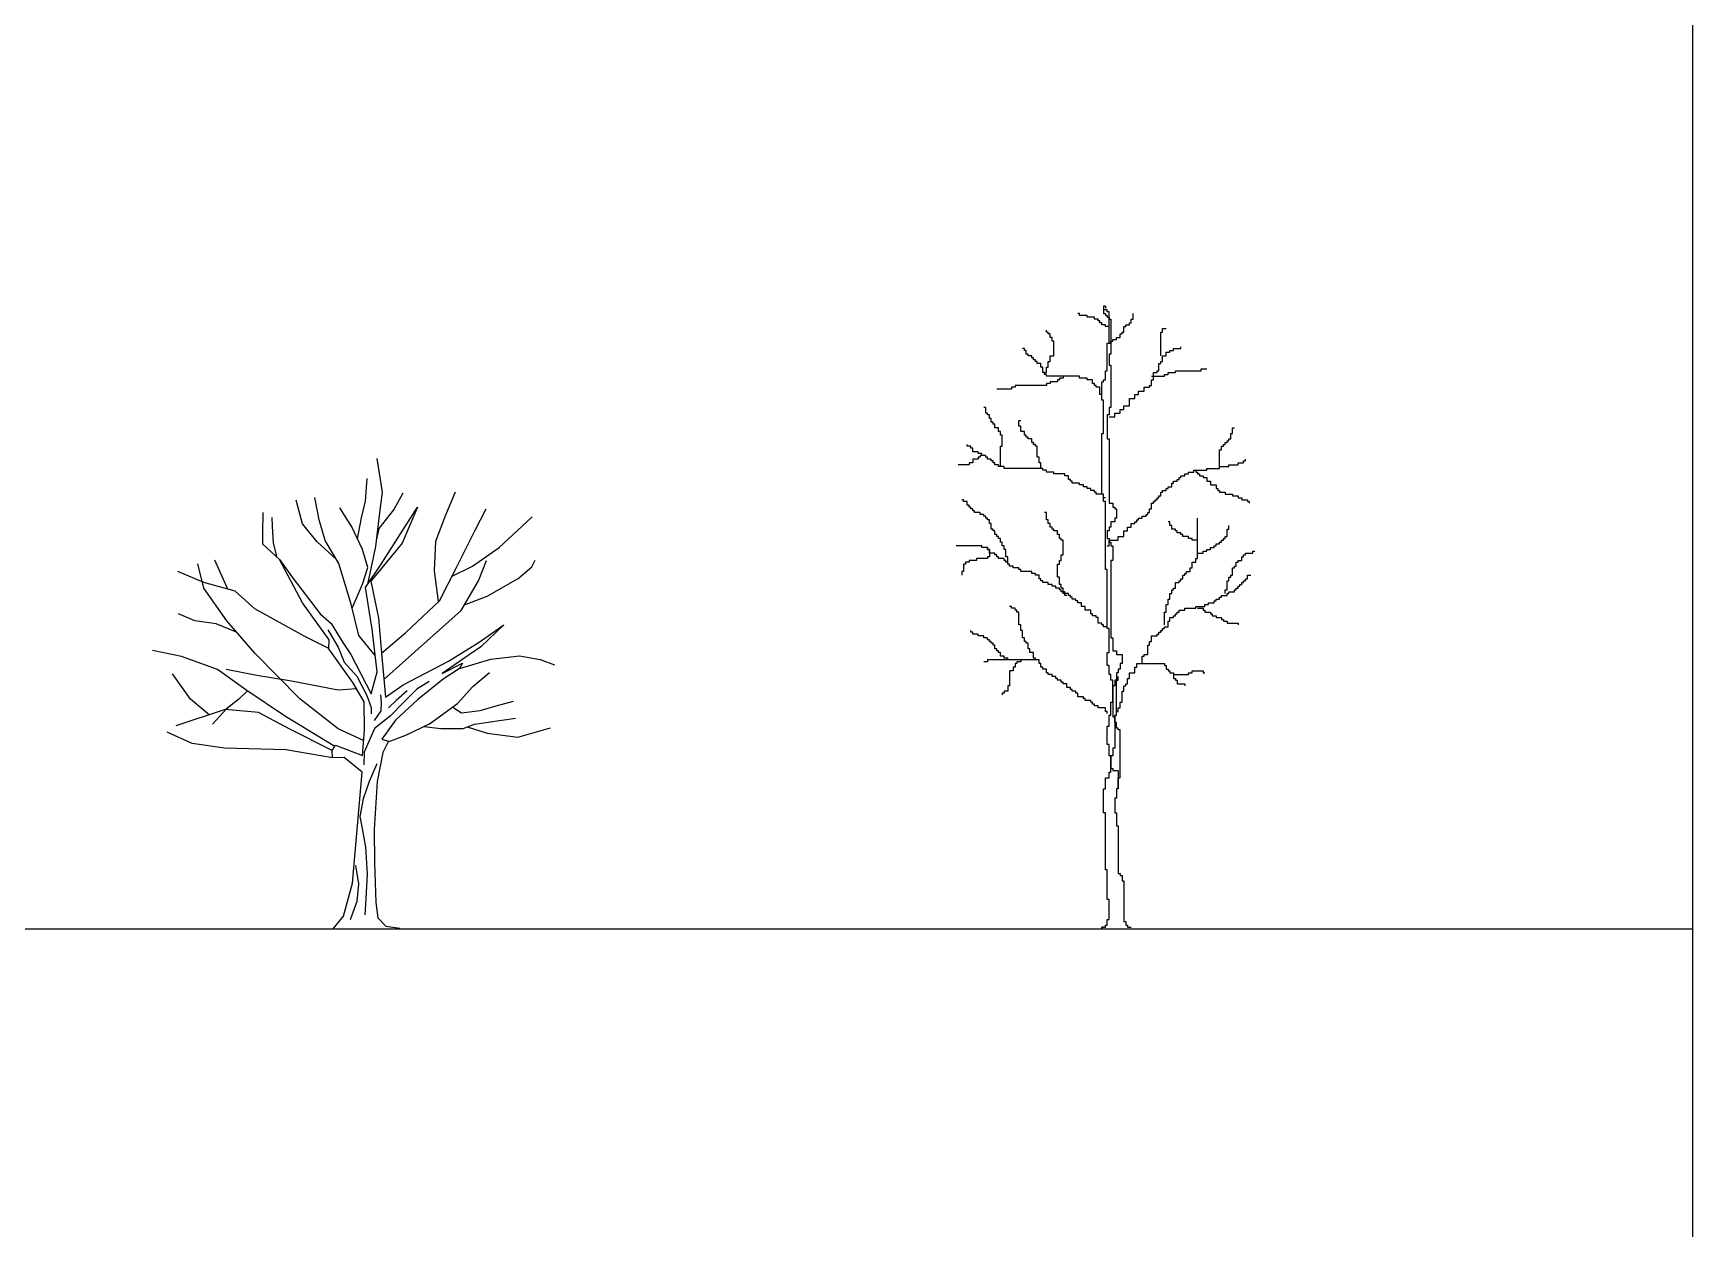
# Model space of a CAD drawing. Header units: millimetres. Extents: x -10794 to 121495, y 177957 to 264658.
# Drawn here: x 95065 to 121495, y 226586 to 245622 of the extents above; entities that cross this region are included whole.
import ezdxf

# ---------------------------------------------------------------- set-up
doc = ezdxf.new("R2010")
doc.units = ezdxf.units.MM
doc.layers.add('www.cad-blocks.net', color=7, linetype='Continuous')

# ---------------------------------------------------------------- blocks, each defined once
blk = doc.blocks.new('A$C1CD2631C')
for points in [[(3430, 5490), (3556, 6087), (3608, 6540), (3661, 6951), (3579, 7488)], [(3262, 6212), (3325, 6545), (3393, 6807), (3418, 7169)], [(3567, 6184), (3610, 6376), (3842, 6670), (3989, 6940)], [(4556, 5211), (4488, 5700), (4512, 6173), (4671, 6593), (4823, 6957)], [(2024, 5879), (1758, 6125), (1757, 6287), (1761, 6629)], [(2875, 0), (3043, 200), (3185, 725), (3337, 2496), (3052, 2727), (2868, 2725), (2861, 2839), (2916, 2924), (3343, 2759), (3373, 3161), (3369, 3614), (3190, 3924), (2808, 4458), (2815, 4599), (2390, 5190), (2024, 5879), (2225, 5598), (2669, 5016), (2847, 4862), (3028, 4559), (3157, 4370), (3481, 3743), (3576, 4091), (3499, 4770), (3393, 5434), (3638, 5804), (4217, 6716), (3974, 6139), (3477, 5534), (3596, 4947), (3653, 4333), (3708, 3688), (3991, 3883), (4715, 4264), (5201, 4566), (5595, 4839), (5230, 4490), (4955, 4303), (4612, 4065), (4935, 4232), (4886, 4147), (4627, 3974), (4220, 3645), (3869, 3322), (3651, 3022), (3759, 2989), (3668, 2810), (3579, 2348), (3530, 1584), (3536, 1054), (3556, 417), (3587, 177), (3716, 43), (3936, 11)], [(2929, 5878), (2621, 6162), (2386, 6449), (2289, 6824)], [(3546, 4351), (3287, 4669), (3163, 5169), (2964, 5818), (2749, 6184), (2654, 6510), (2586, 6870)], [(3179, 5107), (3344, 5490), (3426, 5752), (3344, 6042), (3171, 6400), (2984, 6704)], [(3647, 4390), (4031, 4719), (4572, 5225), (4841, 5752), (5133, 6335), (5313, 6685)], [(1986, 5914), (1928, 6141), (1911, 6410), (1904, 6551)], [(4771, 5615), (5096, 5777), (5518, 6070), (5812, 6342), (6045, 6558)], [(1197, 5409), (991, 5869)], [(3683, 3971), (4372, 4587), (4913, 5067), (5191, 5543), (5316, 5864)], [(4967, 5160), (5327, 5298), (5820, 5578), (6038, 5764), (6094, 5871)], [(2808, 4464), (2424, 4652), (1627, 5097), (1313, 5377), (816, 5513), (404, 5687)], [(3361, 2996), (2956, 3185), (2343, 3660), (1628, 4389), (1184, 4903), (817, 5423), (722, 5810)], [(1337, 4725), (1015, 4858), (675, 4903), (411, 5014)], [(2791, 4763), (2958, 4487), (3051, 4248), (3251, 4023), (3410, 3714), (3483, 3524), (3484, 3425)], [(2901, 2901), (2119, 3383), (1484, 3808), (1036, 4129), (460, 4335), (0, 4430)], [(4886, 4147), (5388, 4293), (5846, 4346), (6172, 4287), (6400, 4204)], [(902, 3408), (602, 3657), (315, 4059)], [(3248, 3822), (2956, 3802), (2213, 3942), (1660, 4036), (1170, 4130)], [(3752, 2975), (4033, 3083), (4413, 3265), (4857, 3586), (5101, 3858), (5368, 4081)], [(1510, 3790), (1372, 3659), (1176, 3501), (952, 3258)], [(4407, 3936), (4210, 3815), (4008, 3614), (3783, 3386), (3537, 3191), (3370, 2815), (3364, 2609)], [(3630, 3724), (3638, 3603), (3633, 3469), (3527, 3318)], [(4054, 3791), (3880, 3633), (3760, 3519)], [(2861, 2839), (2198, 3172), (1686, 3442), (1156, 3493), (372, 3230)], [(4781, 3531), (4921, 3439), (5218, 3477), (5472, 3550), (5748, 3624)], [(4318, 3219), (4592, 3188), (4946, 3191), (5129, 3258), (5779, 3355)], [(5011, 3215), (5329, 3118), (5817, 3052), (6339, 3199)], [(2868, 2725), (2125, 2852), (1148, 2878), (629, 2950), (231, 3130)], [(3571, 2625), (3452, 2347), (3356, 2071), (3302, 1788), (3340, 1596), (3392, 1299), (3418, 875), (3394, 478), (3382, 223)], [(3233, 1008), (3278, 718), (3253, 434), (3148, 144)]]:
    blk.add_lwpolyline(points)
blk = doc.blocks.new('A$C32AB2A51')
for p, q in [((1966, 9795), (1937, 9795)), ((1966, 9766), (1966, 9795)), ((2377, 9912), (2348, 9912)), ((2348, 9912), (2348, 9795)), ((2406, 9854), (2348, 9854)), ((2348, 9795), (2377, 9795)), ((2377, 9912), (2377, 9883)), ((2377, 9795), (2377, 9766)), ((2406, 9825), (2406, 9854)), ((2436, 9825), (2406, 9825)), ((2436, 9326), (2436, 9825)), ((2817, 9707), (2817, 9795)), ((1438, 9502), (1438, 9531)), ((2084, 9766), (1966, 9766)), ((2084, 9737), (2084, 9766)), ((2201, 9737), (2084, 9737)), ((2201, 9707), (2201, 9737)), ((2260, 9707), (2201, 9707)), ((2260, 9678), (2260, 9707)), ((2289, 9678), (2260, 9678)), ((2289, 9649), (2289, 9678)), ((2318, 9649), (2289, 9649)), ((2318, 9619), (2318, 9649)), ((2377, 9619), (2318, 9619)), ((2377, 9766), (2406, 9766)), ((2377, 9590), (2377, 9619)), ((2436, 9590), (2377, 9590)), ((2406, 9766), (2406, 9737)), ((2406, 9737), (2436, 9737)), ((2436, 9737), (2436, 9707)), ((2436, 9707), (2465, 9707)), ((2436, 9561), (2436, 9590)), ((2465, 9707), (2465, 9150)), ((2670, 9502), (2670, 9590)), ((2670, 9590), (2700, 9590)), ((2700, 9590), (2700, 9619)), ((2700, 9619), (2758, 9619)), ((2758, 9619), (2758, 9649)), ((2758, 9649), (2788, 9649)), ((2788, 9649), (2788, 9707)), ((2788, 9707), (2817, 9707)), ((3287, 9502), (3287, 9561)), ((3287, 9561), (3345, 9561)), ((1467, 9502), (1438, 9502)), ((1467, 9473), (1467, 9502)), ((1497, 9473), (1467, 9473)), ((1497, 9414), (1497, 9473)), ((1526, 9414), (1497, 9414)), ((1526, 9355), (1526, 9414)), ((1555, 9355), (1526, 9355)), ((1555, 9121), (1555, 9355)), ((2406, 8886), (2406, 9326)), ((2406, 9326), (2436, 9326)), ((2436, 9326), (2465, 9326)), ((2465, 9326), (2465, 9355)), ((2465, 9355), (2494, 9355)), ((2494, 9355), (2494, 9385)), ((2494, 9385), (2553, 9385)), ((2553, 9385), (2553, 9414)), ((2553, 9414), (2612, 9414)), ((2612, 9414), (2612, 9473)), ((2612, 9473), (2641, 9473)), ((2641, 9473), (2641, 9502)), ((2641, 9502), (2670, 9502)), ((3257, 9121), (3257, 9502)), ((3257, 9502), (3287, 9502)), ((3580, 9238), (3580, 9267)), ((1086, 9238), (1056, 9238)), ((1086, 9209), (1086, 9238)), ((1115, 9209), (1086, 9209)), ((1115, 9150), (1115, 9209)), ((1144, 9150), (1115, 9150)), ((1144, 9121), (1144, 9150)), ((1203, 9121), (1144, 9121)), ((1203, 9091), (1203, 9121)), ((1233, 9091), (1203, 9091)), ((1233, 9062), (1233, 9091)), ((1262, 9062), (1233, 9062)), ((1262, 9033), (1262, 9062)), ((1291, 9033), (1262, 9033)), ((1291, 9003), (1291, 9033)), ((1350, 9003), (1291, 9003)), ((1350, 8945), (1350, 9003)), ((1467, 8945), (1467, 9033)), ((1467, 9033), (1497, 9033)), ((1497, 9033), (1497, 9121)), ((1497, 9121), (1555, 9121)), ((2465, 9150), (2436, 9150)), ((2436, 9150), (2436, 8974)), ((3228, 8886), (3228, 9003)), ((3228, 9003), (3257, 9003)), ((3257, 9003), (3257, 9033)), ((3257, 9033), (3287, 9033)), ((3287, 9033), (3287, 9121)), ((3287, 9121), (3345, 9121)), ((3345, 9121), (3345, 9179)), ((3345, 9179), (3404, 9179)), ((3404, 9179), (3404, 9209)), ((3404, 9209), (3463, 9209)), ((3463, 9209), (3463, 9238)), ((3463, 9238), (3580, 9238)), ((1379, 8945), (1350, 8945)), ((1379, 8857), (1379, 8945)), ((1409, 8857), (1379, 8857)), ((1409, 8827), (1409, 8857)), ((1409, 8827), (1409, 8857)), ((1409, 8857), (1438, 8857)), ((1438, 8827), (1409, 8827)), ((1438, 8827), (1409, 8827)), ((1438, 8857), (1438, 8945)), ((1438, 8945), (1467, 8945)), ((1438, 8798), (1438, 8827)), ((1966, 8798), (1438, 8798)), ((1643, 8739), (1614, 8739)), ((1614, 8739), (1614, 8710)), ((1702, 8769), (1643, 8769)), ((1643, 8769), (1643, 8739)), ((1702, 8798), (1702, 8769)), ((1966, 8769), (1966, 8798)), ((2084, 8769), (1966, 8769)), ((2084, 8739), (2084, 8769)), ((2172, 8739), (2084, 8739)), ((2172, 8681), (2172, 8739)), ((2348, 8710), (2348, 8739)), ((2348, 8739), (2377, 8739)), ((2377, 8739), (2377, 8886)), ((2377, 8886), (2406, 8886)), ((2436, 8974), (2465, 8974)), ((2465, 8974), (2465, 8300)), ((3111, 8798), (3316, 8798)), ((3111, 8651), (3111, 8739)), ((3111, 8739), (3140, 8739)), ((3140, 8739), (3140, 8857)), ((3140, 8857), (3199, 8857)), ((3199, 8857), (3199, 8886)), ((3199, 8886), (3228, 8886)), ((3316, 8798), (3316, 8827)), ((3316, 8827), (3375, 8827)), ((3375, 8827), (3375, 8857)), ((3375, 8857), (3492, 8857)), ((3492, 8857), (3492, 8886)), ((3492, 8886), (3903, 8886)), ((3903, 8886), (3903, 8915)), ((3903, 8915), (3991, 8915)), ((880, 8593), (646, 8593)), ((939, 8622), (880, 8622)), ((880, 8622), (880, 8593)), ((1438, 8651), (939, 8651)), ((939, 8651), (939, 8622)), ((1497, 8681), (1438, 8681)), ((1438, 8681), (1438, 8651)), ((1614, 8710), (1497, 8710)), ((1497, 8710), (1497, 8681)), ((2201, 8681), (2172, 8681)), ((2201, 8651), (2201, 8681)), ((2230, 8651), (2201, 8651)), ((2230, 8622), (2230, 8651)), ((2289, 8622), (2230, 8622)), ((2289, 8505), (2289, 8622)), ((2318, 8505), (2289, 8505)), ((2318, 8417), (2318, 8710)), ((2318, 8710), (2348, 8710)), ((2846, 8446), (2846, 8505)), ((2846, 8505), (2905, 8505)), ((2905, 8505), (2905, 8563)), ((2905, 8563), (2993, 8563)), ((2993, 8563), (2993, 8622)), ((2993, 8622), (3081, 8622)), ((3081, 8622), (3081, 8651)), ((3081, 8651), (3111, 8651)), ((470, 8300), (440, 8300)), ((470, 8212), (470, 8300)), ((499, 8212), (470, 8212)), ((499, 8182), (499, 8212)), ((2348, 8417), (2318, 8417)), ((2348, 7889), (2348, 8417)), ((2465, 8300), (2436, 8300)), ((2436, 8300), (2436, 8182)), ((2524, 8153), (2524, 8212)), ((2524, 8212), (2612, 8212)), ((2612, 8212), (2612, 8270)), ((2612, 8270), (2670, 8270)), ((2670, 8270), (2670, 8329)), ((2670, 8329), (2758, 8329)), ((2758, 8329), (2758, 8446)), ((2758, 8446), (2846, 8446)), ((528, 8182), (499, 8182)), ((528, 8124), (528, 8182)), ((558, 8124), (528, 8124)), ((558, 8065), (558, 8124)), ((587, 8065), (558, 8065)), ((587, 8036), (587, 8065)), ((616, 8036), (587, 8036)), ((616, 7977), (616, 8036)), ((675, 7977), (616, 7977)), ((675, 7918), (675, 7977)), ((998, 8006), (998, 8094)), ((998, 8094), (1027, 8094)), ((1027, 8006), (998, 8006)), ((1027, 7918), (1027, 8006)), ((2436, 8182), (2406, 8182)), ((2406, 8182), (2406, 7801)), ((2436, 8153), (2524, 8153)), ((4402, 7889), (4402, 7977)), ((4402, 7977), (4431, 7977)), ((176, 7684), (176, 7713)), ((235, 7684), (176, 7684)), ((235, 7654), (235, 7684)), ((704, 7918), (675, 7918)), ((704, 7860), (704, 7918)), ((734, 7860), (704, 7860)), ((704, 7361), (704, 7684)), ((704, 7684), (734, 7684)), ((734, 7684), (734, 7860)), ((1086, 7918), (1027, 7918)), ((1086, 7860), (1086, 7918)), ((1115, 7860), (1086, 7860)), ((1115, 7830), (1115, 7860)), ((1144, 7830), (1115, 7830)), ((1144, 7801), (1144, 7830)), ((1203, 7801), (1144, 7801)), ((1203, 7742), (1203, 7801)), ((1233, 7742), (1203, 7742)), ((1233, 7713), (1233, 7742)), ((1262, 7713), (1233, 7713)), ((1262, 7684), (1262, 7713)), ((1291, 7684), (1262, 7684)), ((1291, 7508), (1291, 7684)), ((2318, 6921), (2318, 7889)), ((2318, 7889), (2348, 7889)), ((2406, 7801), (2436, 7801)), ((2436, 7801), (2436, 6775)), ((4226, 7625), (4226, 7684)), ((4226, 7684), (4255, 7684)), ((4255, 7684), (4255, 7713)), ((4255, 7713), (4284, 7713)), ((4284, 7713), (4284, 7742)), ((4284, 7742), (4314, 7742)), ((4314, 7742), (4314, 7772)), ((4314, 7772), (4343, 7772)), ((4343, 7772), (4343, 7801)), ((4343, 7801), (4372, 7801)), ((4372, 7801), (4372, 7889)), ((4372, 7889), (4402, 7889)), ((264, 7420), (205, 7420)), ((205, 7420), (205, 7390)), ((264, 7654), (235, 7654)), ((264, 7596), (264, 7654)), ((352, 7596), (264, 7596)), ((352, 7478), (264, 7478)), ((264, 7478), (264, 7420)), ((352, 7566), (352, 7596)), ((411, 7566), (352, 7566)), ((381, 7508), (352, 7508)), ((352, 7508), (352, 7478)), ((440, 7537), (381, 7537)), ((381, 7537), (381, 7508)), ((411, 7537), (411, 7566)), ((470, 7537), (411, 7537)), ((470, 7508), (470, 7537)), ((499, 7508), (470, 7508)), ((499, 7478), (499, 7508)), ((558, 7478), (499, 7478)), ((558, 7449), (558, 7478)), ((587, 7449), (558, 7449)), ((587, 7420), (587, 7449)), ((616, 7420), (587, 7420)), ((616, 7390), (616, 7420)), ((1321, 7508), (1291, 7508)), ((1321, 7420), (1321, 7508)), ((1350, 7420), (1321, 7420)), ((1350, 7332), (1350, 7420)), ((4196, 7361), (4196, 7625)), ((4196, 7625), (4226, 7625)), ((4490, 7390), (4490, 7420)), ((4490, 7420), (4578, 7420)), ((4578, 7420), (4578, 7449)), ((4578, 7449), (4607, 7449)), ((4607, 7449), (4607, 7478)), ((205, 7390), (29, 7390)), ((675, 7390), (616, 7390)), ((675, 7361), (675, 7390)), ((763, 7361), (675, 7361)), ((734, 7361), (704, 7361)), ((763, 7332), (763, 7361)), ((1379, 7332), (763, 7332)), ((1379, 7302), (1379, 7332)), ((1438, 7302), (1379, 7302)), ((1438, 7273), (1438, 7302)), ((1555, 7273), (1438, 7273)), ((1555, 7244), (1555, 7273)), ((1731, 7244), (1555, 7244)), ((1731, 7214), (1731, 7244)), ((1790, 7214), (1731, 7214)), ((1790, 7156), (1790, 7214)), ((1819, 7156), (1790, 7156)), ((1819, 7126), (1819, 7156)), ((3521, 7126), (3521, 7156)), ((3521, 7156), (3551, 7156)), ((3551, 7156), (3551, 7185)), ((3551, 7185), (3580, 7185)), ((3580, 7185), (3580, 7214)), ((3580, 7214), (3639, 7214)), ((3639, 7214), (3639, 7244)), ((3639, 7244), (3698, 7244)), ((3698, 7244), (3698, 7273)), ((3698, 7273), (3786, 7273)), ((3786, 7273), (3786, 7302)), ((3786, 7302), (3991, 7302)), ((3815, 7302), (3815, 7273)), ((3815, 7273), (3844, 7273)), ((3844, 7273), (3844, 7244)), ((3844, 7244), (3874, 7244)), ((3874, 7244), (3874, 7214)), ((3874, 7214), (3932, 7214)), ((3932, 7214), (3932, 7185)), ((3932, 7185), (3991, 7185)), ((3991, 7302), (3991, 7332)), ((3991, 7332), (4196, 7332)), ((3991, 7185), (3991, 7126)), ((4196, 7332), (4196, 7361)), ((4196, 7361), (4343, 7361)), ((4343, 7361), (4343, 7390)), ((4343, 7390), (4490, 7390)), ((1849, 7126), (1819, 7126)), ((1849, 7097), (1849, 7126)), ((1966, 7097), (1849, 7097)), ((1966, 7068), (1966, 7097)), ((2025, 7068), (1966, 7068)), ((2025, 7038), (2025, 7068)), ((2084, 7038), (2025, 7038)), ((2084, 7009), (2084, 7038)), ((2142, 7009), (2084, 7009)), ((2142, 6980), (2142, 7009)), ((2201, 6980), (2142, 6980)), ((2201, 6950), (2201, 6980)), ((2230, 6950), (2201, 6950)), ((2230, 6921), (2230, 6950)), ((2348, 6921), (2230, 6921)), ((2348, 6921), (2318, 6921)), ((2348, 6804), (2348, 6921)), ((2348, 6862), (2348, 6921)), ((3228, 6862), (3228, 6892)), ((3228, 6892), (3257, 6892)), ((3257, 6892), (3257, 6950)), ((3257, 6950), (3287, 6950)), ((3287, 6950), (3287, 6980)), ((3287, 6980), (3345, 6980)), ((3345, 6980), (3345, 7009)), ((3345, 7009), (3375, 7009)), ((3375, 7009), (3375, 7038)), ((3375, 7038), (3433, 7038)), ((3433, 7038), (3433, 7097)), ((3433, 7097), (3463, 7097)), ((3463, 7097), (3463, 7126)), ((3463, 7126), (3521, 7126)), ((3991, 7126), (4050, 7126)), ((4050, 7126), (4050, 7068)), ((4050, 7068), (4138, 7068)), ((4138, 7068), (4138, 7009)), ((4138, 7009), (4167, 7009)), ((4167, 7009), (4167, 6980)), ((4167, 6980), (4196, 6980)), ((4196, 6980), (4196, 6950)), ((4196, 6950), (4284, 6950)), ((4284, 6950), (4284, 6921)), ((4284, 6921), (4402, 6921)), ((4402, 6921), (4402, 6892)), ((4402, 6892), (4490, 6892)), ((4490, 6892), (4490, 6862)), ((117, 6833), (88, 6833)), ((117, 6804), (117, 6833)), ((176, 6804), (117, 6804)), ((176, 6745), (176, 6804)), ((205, 6745), (176, 6745)), ((205, 6716), (205, 6745)), ((235, 6716), (205, 6716)), ((235, 6687), (235, 6716)), ((264, 6687), (235, 6687)), ((264, 6657), (264, 6687)), ((293, 6657), (264, 6657)), ((293, 6628), (293, 6657)), ((381, 6628), (293, 6628)), ((381, 6599), (381, 6628)), ((1438, 6628), (1409, 6628)), ((1438, 6511), (1438, 6628)), ((2377, 6862), (2348, 6862)), ((2377, 6804), (2348, 6804)), ((2377, 5719), (2377, 6804)), ((2436, 6775), (2494, 6775)), ((2494, 6775), (2494, 6716)), ((2494, 6716), (2524, 6716)), ((2524, 6716), (2524, 6687)), ((2524, 6687), (2553, 6687)), ((2553, 6687), (2553, 6540)), ((3052, 6599), (3052, 6628)), ((3052, 6628), (3081, 6628)), ((3081, 6628), (3081, 6687)), ((3081, 6687), (3111, 6687)), ((3111, 6687), (3111, 6775)), ((3111, 6775), (3140, 6775)), ((3140, 6775), (3140, 6804)), ((3140, 6804), (3169, 6804)), ((3169, 6804), (3169, 6833)), ((3169, 6833), (3199, 6833)), ((3199, 6833), (3199, 6862)), ((3199, 6862), (3228, 6862)), ((4490, 6862), (4549, 6862)), ((4549, 6862), (4549, 6833)), ((4549, 6833), (4637, 6833)), ((4637, 6833), (4637, 6804)), ((4637, 6804), (4666, 6804)), ((4666, 6804), (4666, 6775)), ((440, 6599), (381, 6599)), ((440, 6569), (440, 6599)), ((470, 6569), (440, 6569)), ((470, 6540), (470, 6569)), ((499, 6540), (470, 6540)), ((499, 6511), (499, 6540)), ((528, 6511), (499, 6511)), ((528, 6452), (528, 6511)), ((558, 6452), (528, 6452)), ((558, 6364), (558, 6452)), ((587, 6364), (558, 6364)), ((587, 6335), (587, 6364)), ((1467, 6511), (1438, 6511)), ((1467, 6452), (1467, 6511)), ((1497, 6452), (1467, 6452)), ((1497, 6393), (1497, 6452)), ((1526, 6393), (1497, 6393)), ((1526, 6364), (1526, 6393)), ((1555, 6364), (1526, 6364)), ((1555, 6335), (1555, 6364)), ((2465, 6393), (2436, 6393)), ((2436, 6393), (2436, 6335)), ((2524, 6481), (2465, 6481)), ((2465, 6481), (2465, 6393)), ((2553, 6540), (2524, 6540)), ((2524, 6540), (2524, 6481)), ((2729, 6335), (2729, 6393)), ((2729, 6393), (2788, 6393)), ((2788, 6393), (2788, 6452)), ((2788, 6452), (2846, 6452)), ((2846, 6452), (2846, 6481)), ((2846, 6481), (2876, 6481)), ((2876, 6481), (2876, 6511)), ((2876, 6511), (2905, 6511)), ((2905, 6511), (2905, 6540)), ((2905, 6540), (2964, 6540)), ((2964, 6540), (2964, 6569)), ((2964, 6569), (3023, 6569)), ((3023, 6569), (3023, 6599)), ((3023, 6599), (3052, 6599)), ((3404, 6481), (3375, 6481)), ((3404, 6423), (3404, 6481)), ((3433, 6423), (3404, 6423)), ((3433, 6364), (3433, 6423)), ((3492, 6364), (3433, 6364)), ((3492, 6335), (3492, 6364)), ((3844, 5895), (3844, 6540)), ((4314, 6247), (4314, 6364)), ((4314, 6364), (4343, 6364)), ((4343, 6364), (4343, 6423)), ((411, 6100), (0, 6100)), ((411, 6071), (411, 6100)), ((616, 6335), (587, 6335)), ((616, 6276), (616, 6335)), ((646, 6276), (616, 6276)), ((646, 6247), (646, 6276)), ((675, 6247), (646, 6247)), ((675, 6217), (675, 6247)), ((704, 6217), (675, 6217)), ((704, 6159), (704, 6217)), ((734, 6159), (704, 6159)), ((734, 6100), (734, 6159)), ((763, 6100), (734, 6100)), ((763, 6041), (763, 6100)), ((1614, 6335), (1555, 6335)), ((1614, 6276), (1614, 6335)), ((1643, 6276), (1614, 6276)), ((1643, 6217), (1643, 6276)), ((1673, 6217), (1643, 6217)), ((1673, 6188), (1673, 6217)), ((1702, 6188), (1673, 6188)), ((1702, 5953), (1702, 6188)), ((2436, 6335), (2406, 6335)), ((2406, 6335), (2406, 6217)), ((2406, 6217), (2436, 6217)), ((2406, 6100), (2436, 6100)), ((2436, 6217), (2436, 6159)), ((2436, 6100), (2436, 6188)), ((2436, 6188), (2582, 6188)), ((2436, 6159), (2465, 6159)), ((2465, 6159), (2465, 6100)), ((2465, 6100), (2494, 6100)), ((2494, 6100), (2494, 5865)), ((2582, 6188), (2582, 6247)), ((2582, 6247), (2670, 6247)), ((2670, 6247), (2670, 6335)), ((2670, 6335), (2729, 6335)), ((3521, 6335), (3492, 6335)), ((3521, 6305), (3521, 6335)), ((3580, 6305), (3521, 6305)), ((3580, 6276), (3580, 6305)), ((3609, 6276), (3580, 6276)), ((3609, 6247), (3609, 6276)), ((3698, 6247), (3609, 6247)), ((3698, 6217), (3698, 6247)), ((3756, 6217), (3698, 6217)), ((3756, 6188), (3756, 6217)), ((3844, 6188), (3756, 6188)), ((4108, 6071), (4108, 6100)), ((4108, 6100), (4138, 6100)), ((4138, 6100), (4138, 6129)), ((4138, 6129), (4196, 6129)), ((4196, 6129), (4196, 6159)), ((4196, 6159), (4226, 6159)), ((4226, 6159), (4226, 6188)), ((4226, 6188), (4255, 6188)), ((4255, 6188), (4255, 6217)), ((4255, 6217), (4284, 6217)), ((4284, 6217), (4284, 6247)), ((4284, 6247), (4314, 6247)), ((205, 5836), (147, 5836)), ((147, 5836), (147, 5807)), ((323, 5865), (205, 5865)), ((205, 5865), (205, 5836)), ((499, 5895), (323, 5895)), ((323, 5895), (323, 5865)), ((499, 6071), (411, 6071)), ((499, 6041), (499, 6071)), ((499, 6071), (499, 6041)), ((528, 6041), (499, 6041)), ((499, 6041), (528, 6041)), ((528, 5924), (499, 5924)), ((499, 5924), (499, 5895)), ((528, 5983), (528, 6041)), ((528, 6041), (528, 5924)), ((616, 5983), (528, 5983)), ((616, 5953), (616, 5983)), ((646, 5953), (616, 5953)), ((646, 5924), (646, 5953)), ((675, 5924), (646, 5924)), ((675, 5895), (675, 5924)), ((763, 5895), (675, 5895)), ((792, 6041), (763, 6041)), ((763, 5865), (763, 5895)), ((792, 5865), (763, 5865)), ((792, 5924), (792, 6041)), ((822, 5924), (792, 5924)), ((792, 5836), (792, 5865)), ((822, 5836), (792, 5836)), ((822, 5807), (822, 5924)), ((822, 5807), (822, 5836)), ((1643, 5807), (1643, 5865)), ((1643, 5865), (1673, 5865)), ((1673, 5865), (1673, 5953)), ((1673, 5953), (1702, 5953)), ((2494, 5865), (2465, 5865)), ((2465, 5865), (2465, 4634)), ((3756, 5748), (3756, 5836)), ((3756, 5836), (3815, 5836)), ((3815, 5836), (3815, 5895)), ((3815, 5895), (3844, 5895)), ((3844, 5953), (3844, 5983)), ((3844, 5983), (3932, 5983)), ((3932, 5983), (3932, 6012)), ((3932, 6012), (3991, 6012)), ((3991, 6012), (3991, 6041)), ((3991, 6041), (4050, 6041)), ((4050, 6041), (4050, 6071)), ((4050, 6071), (4108, 6071)), ((4460, 5777), (4460, 5836)), ((4460, 5836), (4490, 5836)), ((4490, 5836), (4490, 5865)), ((4490, 5865), (4549, 5865)), ((4549, 5865), (4549, 5924)), ((4549, 5924), (4578, 5924)), ((4578, 5924), (4578, 5953)), ((4578, 5953), (4607, 5953)), ((4607, 5953), (4607, 5983)), ((4607, 5983), (4725, 5983)), ((4725, 5983), (4725, 6012)), ((4725, 6012), (4754, 6012)), ((117, 5689), (88, 5689)), ((88, 5689), (88, 5631)), ((147, 5807), (117, 5807)), ((117, 5807), (117, 5689)), ((851, 5807), (822, 5807)), ((851, 5777), (851, 5807)), ((910, 5777), (851, 5777)), ((910, 5748), (910, 5777)), ((998, 5748), (910, 5748)), ((998, 5719), (998, 5748)), ((1027, 5719), (998, 5719)), ((1027, 5689), (1027, 5719)), ((1203, 5689), (1027, 5689)), ((1203, 5660), (1203, 5689)), ((1262, 5660), (1203, 5660)), ((1262, 5631), (1262, 5660)), ((1321, 5631), (1262, 5631)), ((1321, 5572), (1321, 5631)), ((1350, 5572), (1321, 5572)), ((1350, 5543), (1350, 5572)), ((1614, 5601), (1614, 5807)), ((1614, 5807), (1643, 5807)), ((1643, 5601), (1614, 5601)), ((1643, 5484), (1643, 5601)), ((2406, 5719), (2377, 5719)), ((2406, 4780), (2406, 5719)), ((3580, 5543), (3580, 5572)), ((3580, 5572), (3609, 5572)), ((3609, 5572), (3609, 5631)), ((3609, 5631), (3639, 5631)), ((3639, 5631), (3639, 5660)), ((3639, 5660), (3668, 5660)), ((3668, 5660), (3668, 5689)), ((3668, 5689), (3727, 5689)), ((3727, 5689), (3727, 5748)), ((3727, 5748), (3756, 5748)), ((4343, 5543), (4343, 5601)), ((4343, 5601), (4372, 5601)), ((4372, 5601), (4372, 5631)), ((4372, 5631), (4402, 5631)), ((4402, 5631), (4402, 5748)), ((4402, 5748), (4431, 5748)), ((4431, 5748), (4431, 5777)), ((4431, 5777), (4460, 5777)), ((4607, 5543), (4607, 5572)), ((4607, 5572), (4637, 5572)), ((4637, 5572), (4637, 5631)), ((4637, 5631), (4695, 5631)), ((1379, 5543), (1350, 5543)), ((1379, 5513), (1379, 5543)), ((1467, 5513), (1379, 5513)), ((1467, 5484), (1467, 5513)), ((1526, 5484), (1467, 5484)), ((1526, 5455), (1526, 5484)), ((1585, 5455), (1526, 5455)), ((1585, 5425), (1585, 5455)), ((1643, 5425), (1585, 5425)), ((1673, 5484), (1643, 5484)), ((1643, 5396), (1643, 5425)), ((1673, 5396), (1643, 5396)), ((1673, 5425), (1673, 5484)), ((1702, 5425), (1673, 5425)), ((1673, 5367), (1673, 5396)), ((1731, 5367), (1673, 5367)), ((1702, 5337), (1702, 5425)), ((1731, 5337), (1702, 5337)), ((1731, 5337), (1731, 5367)), ((1790, 5337), (1731, 5337)), ((1731, 5308), (1731, 5337)), ((1761, 5308), (1731, 5308)), ((1790, 5308), (1790, 5337)), ((1819, 5308), (1790, 5308)), ((1819, 5279), (1819, 5308)), ((3404, 5250), (3404, 5337)), ((3404, 5337), (3433, 5337)), ((3433, 5337), (3433, 5396)), ((3433, 5396), (3463, 5396)), ((3463, 5396), (3463, 5425)), ((3463, 5425), (3492, 5425)), ((3492, 5425), (3492, 5513)), ((3492, 5513), (3551, 5513)), ((3551, 5513), (3551, 5543)), ((3551, 5543), (3580, 5543)), ((4226, 5279), (4226, 5308)), ((4226, 5308), (4314, 5308)), ((4284, 5337), (4284, 5396)), ((4284, 5396), (4314, 5396)), ((4314, 5396), (4314, 5543)), ((4314, 5543), (4343, 5543)), ((4314, 5308), (4314, 5337)), ((4314, 5337), (4343, 5337)), ((4343, 5337), (4343, 5367)), ((4343, 5367), (4431, 5367)), ((4431, 5367), (4431, 5396)), ((4431, 5396), (4460, 5396)), ((4460, 5396), (4460, 5425)), ((4460, 5425), (4490, 5425)), ((4490, 5425), (4490, 5455)), ((4490, 5455), (4519, 5455)), ((4519, 5455), (4519, 5484)), ((4519, 5484), (4549, 5484)), ((4549, 5484), (4549, 5513)), ((4549, 5513), (4578, 5513)), ((4578, 5513), (4578, 5543)), ((4578, 5543), (4607, 5543)), ((880, 5132), (851, 5132)), ((880, 5103), (880, 5132)), ((939, 5103), (880, 5103)), ((939, 5074), (939, 5103)), ((968, 5074), (939, 5074)), ((968, 5044), (968, 5074)), ((998, 5044), (968, 5044)), ((998, 4839), (998, 5044)), ((1849, 5279), (1819, 5279)), ((1849, 5250), (1849, 5279)), ((1907, 5250), (1849, 5250)), ((1907, 5220), (1907, 5250)), ((1937, 5220), (1907, 5220)), ((1937, 5191), (1937, 5220)), ((1995, 5191), (1937, 5191)), ((1995, 5132), (1995, 5191)), ((2054, 5132), (1995, 5132)), ((2054, 5074), (2054, 5132)), ((2142, 5074), (2054, 5074)), ((2142, 5015), (2142, 5074)), ((3316, 4839), (3316, 5044)), ((3316, 5044), (3345, 5044)), ((3345, 5044), (3345, 5162)), ((3345, 5162), (3375, 5162)), ((3375, 5162), (3375, 5250)), ((3375, 5250), (3404, 5250)), ((3521, 5015), (3521, 5044)), ((3521, 5044), (3551, 5044)), ((3551, 5044), (3551, 5074)), ((3551, 5074), (3639, 5074)), ((3639, 5074), (3639, 5103)), ((3639, 5103), (3815, 5103)), ((3815, 5103), (3815, 5132)), ((3815, 5132), (3962, 5132)), ((3844, 5103), (3932, 5103)), ((3932, 5103), (3932, 5074)), ((3932, 5074), (3962, 5074)), ((3962, 5132), (3962, 5162)), ((3962, 5162), (4020, 5162)), ((3962, 5074), (3962, 5044)), ((3962, 5044), (4050, 5044)), ((4020, 5162), (4020, 5191)), ((4020, 5191), (4108, 5191)), ((4050, 5044), (4050, 5015)), ((4108, 5191), (4108, 5220)), ((4108, 5220), (4138, 5220)), ((4138, 5220), (4138, 5250)), ((4138, 5250), (4196, 5250)), ((4196, 5250), (4196, 5279)), ((4196, 5279), (4226, 5279)), ((1027, 4839), (998, 4839)), ((1027, 4751), (1027, 4839)), ((2172, 5015), (2142, 5015)), ((2172, 4986), (2172, 5015)), ((2230, 4986), (2172, 4986)), ((2230, 4956), (2230, 4986)), ((2260, 4956), (2230, 4956)), ((2260, 4868), (2260, 4956)), ((2318, 4868), (2260, 4868)), ((2318, 4839), (2318, 4868)), ((2348, 4839), (2318, 4839)), ((2348, 4810), (2348, 4839)), ((2406, 4810), (2348, 4810)), ((2406, 4780), (2406, 4810)), ((2436, 4780), (2406, 4780)), ((2436, 4399), (2436, 4780)), ((3287, 4751), (3287, 4780)), ((3287, 4780), (3316, 4780)), ((3316, 4780), (3316, 4810)), ((3316, 4810), (3375, 4810)), ((3375, 4810), (3375, 4898)), ((3375, 4898), (3404, 4898)), ((3404, 4898), (3404, 4956)), ((3404, 4956), (3463, 4956)), ((3463, 4956), (3463, 4986)), ((3463, 4986), (3492, 4986)), ((3492, 4986), (3492, 5015)), ((3492, 5015), (3521, 5015)), ((4050, 5015), (4079, 5015)), ((4079, 5015), (4079, 4986)), ((4079, 4986), (4138, 4986)), ((4138, 4986), (4138, 4956)), ((4138, 4956), (4226, 4956)), ((4226, 4956), (4226, 4927)), ((4226, 4927), (4255, 4927)), ((4255, 4927), (4255, 4898)), ((4255, 4898), (4314, 4898)), ((4314, 4898), (4314, 4868)), ((4314, 4868), (4490, 4868)), ((4490, 4868), (4490, 4839)), ((235, 4722), (235, 4751)), ((264, 4722), (235, 4722)), ((264, 4692), (264, 4722)), ((352, 4692), (264, 4692)), ((352, 4663), (352, 4692)), ((440, 4663), (352, 4663)), ((440, 4634), (440, 4663)), ((499, 4634), (440, 4634)), ((499, 4604), (499, 4634)), ((528, 4604), (499, 4604)), ((528, 4575), (528, 4604)), ((558, 4575), (528, 4575)), ((558, 4546), (558, 4575)), ((587, 4546), (558, 4546)), ((587, 4516), (587, 4546)), ((616, 4516), (587, 4516)), ((616, 4458), (616, 4516)), ((1056, 4751), (1027, 4751)), ((1056, 4634), (1056, 4751)), ((1086, 4634), (1056, 4634)), ((1086, 4575), (1086, 4634)), ((1115, 4575), (1086, 4575)), ((1115, 4546), (1115, 4575)), ((1144, 4546), (1115, 4546)), ((1144, 4458), (1144, 4546)), ((2465, 4634), (2494, 4634)), ((2494, 4634), (2494, 4428)), ((3052, 4370), (3052, 4516)), ((3052, 4516), (3081, 4516)), ((3081, 4516), (3081, 4575)), ((3081, 4575), (3111, 4575)), ((3111, 4575), (3111, 4663)), ((3111, 4663), (3199, 4663)), ((3199, 4663), (3199, 4692)), ((3199, 4692), (3228, 4692)), ((3228, 4692), (3228, 4722)), ((3228, 4722), (3257, 4722)), ((3257, 4722), (3257, 4751)), ((3257, 4751), (3287, 4751)), ((499, 4252), (440, 4252)), ((1321, 4282), (499, 4282)), ((499, 4282), (499, 4252)), ((646, 4458), (616, 4458)), ((646, 4428), (646, 4458)), ((675, 4428), (646, 4428)), ((675, 4399), (675, 4428)), ((704, 4399), (675, 4399)), ((704, 4340), (704, 4399)), ((763, 4340), (704, 4340)), ((763, 4311), (763, 4340)), ((822, 4311), (763, 4311)), ((822, 4282), (822, 4311)), ((851, 4282), (822, 4282)), ((1027, 4252), (968, 4252)), ((968, 4252), (968, 4223)), ((1027, 4282), (1027, 4252)), ((1174, 4458), (1144, 4458)), ((1174, 4399), (1174, 4458)), ((1233, 4399), (1174, 4399)), ((1233, 4311), (1233, 4399)), ((1262, 4311), (1233, 4311)), ((1262, 4282), (1262, 4311)), ((1321, 4223), (1321, 4282)), ((2406, 4194), (2406, 4399)), ((2406, 4399), (2436, 4399)), ((2494, 4428), (2553, 4428)), ((2553, 4428), (2553, 4370)), ((2553, 4370), (2641, 4370)), ((2641, 4370), (2641, 4223)), ((2964, 4223), (2964, 4340)), ((2964, 4340), (2993, 4340)), ((2993, 4340), (2993, 4370)), ((2993, 4370), (3052, 4370)), ((910, 4106), (851, 4106)), ((851, 4106), (851, 3871)), ((939, 4164), (910, 4164)), ((910, 4164), (910, 4106)), ((968, 4223), (939, 4223)), ((939, 4223), (939, 4164)), ((1350, 4223), (1321, 4223)), ((1350, 4164), (1350, 4223)), ((1379, 4164), (1350, 4164)), ((1379, 4135), (1379, 4164)), ((1438, 4135), (1379, 4135)), ((1438, 4076), (1438, 4135)), ((1467, 4076), (1438, 4076)), ((1467, 4047), (1467, 4076)), ((1526, 4047), (1467, 4047)), ((1526, 4018), (1526, 4047)), ((1585, 4018), (1526, 4018)), ((1585, 3988), (1585, 4018)), ((1614, 3988), (1585, 3988)), ((1614, 3959), (1614, 3988)), ((2436, 4194), (2406, 4194)), ((2436, 4047), (2436, 4194)), ((2465, 4047), (2436, 4047)), ((2465, 3959), (2465, 4047)), ((2582, 4076), (2553, 4076)), ((2553, 4076), (2553, 3959)), ((2612, 4135), (2582, 4135)), ((2582, 4135), (2582, 4076)), ((2582, 3959), (2582, 4018)), ((2641, 4223), (2612, 4223)), ((2612, 4223), (2612, 4135)), ((2729, 3900), (2729, 3988)), ((2729, 3988), (2758, 3988)), ((2758, 3988), (2758, 4076)), ((2758, 4076), (2846, 4076)), ((2846, 4076), (2846, 4164)), ((2846, 4164), (2876, 4164)), ((2876, 4164), (2876, 4223)), ((2876, 4223), (2964, 4223)), ((2905, 4223), (3316, 4223)), ((3316, 4223), (3316, 4194)), ((3316, 4194), (3345, 4194)), ((3345, 4194), (3345, 4135)), ((3345, 4135), (3375, 4135)), ((3375, 4135), (3375, 4106)), ((3375, 4106), (3404, 4106)), ((3404, 4106), (3404, 4076)), ((3404, 4076), (3463, 4076)), ((3433, 4076), (3463, 4076)), ((3463, 4076), (3463, 3988)), ((3463, 4076), (3463, 4047)), ((3463, 4047), (3698, 4047)), ((3463, 3988), (3492, 3988)), ((3492, 3988), (3492, 3959)), ((3698, 4047), (3698, 4076)), ((3698, 4076), (3756, 4076)), ((3756, 4076), (3756, 4106)), ((3756, 4106), (3932, 4106)), ((3932, 4106), (3932, 4076)), ((3932, 4076), (3962, 4076)), ((763, 3754), (734, 3754)), ((734, 3754), (734, 3725)), ((822, 3783), (763, 3783)), ((763, 3783), (763, 3754)), ((851, 3871), (822, 3871)), ((822, 3871), (822, 3783)), ((1673, 3959), (1614, 3959)), ((1673, 3930), (1673, 3959)), ((1702, 3930), (1673, 3930)), ((1702, 3900), (1702, 3930)), ((1761, 3900), (1702, 3900)), ((1761, 3842), (1761, 3900)), ((1819, 3842), (1761, 3842)), ((1819, 3812), (1819, 3842)), ((1849, 3812), (1819, 3812)), ((1849, 3783), (1849, 3812)), ((1907, 3783), (1849, 3783)), ((1907, 3754), (1907, 3783)), ((1937, 3754), (1907, 3754)), ((1937, 3695), (1937, 3754)), ((2494, 3959), (2465, 3959)), ((2494, 3607), (2494, 3959)), ((2524, 3871), (2494, 3871)), ((2494, 3871), (2494, 3373)), ((2553, 3959), (2524, 3959)), ((2524, 3959), (2524, 3871)), ((2553, 3402), (2553, 3959)), ((2553, 3959), (2582, 3959)), ((2641, 3607), (2641, 3783)), ((2641, 3783), (2670, 3783)), ((2670, 3783), (2670, 3871)), ((2670, 3871), (2700, 3871)), ((2700, 3871), (2700, 3900)), ((2700, 3900), (2729, 3900)), ((3492, 3959), (3521, 3959)), ((3521, 3959), (3521, 3900)), ((3521, 3900), (3639, 3900)), ((3639, 3900), (3639, 3871)), ((2025, 3695), (1937, 3695)), ((2025, 3666), (2025, 3695)), ((2054, 3666), (2025, 3666)), ((2054, 3637), (2054, 3666)), ((2142, 3637), (2054, 3637)), ((2142, 3607), (2142, 3637)), ((2172, 3607), (2142, 3607)), ((2172, 3578), (2172, 3607)), ((2201, 3578), (2172, 3578)), ((2201, 3549), (2201, 3578)), ((2260, 3549), (2201, 3549)), ((2260, 3519), (2260, 3549)), ((2377, 3519), (2260, 3519)), ((2377, 3461), (2377, 3519)), ((2406, 3461), (2377, 3461)), ((2406, 3431), (2406, 3461)), ((2465, 3402), (2465, 3607)), ((2465, 3607), (2494, 3607)), ((2553, 3402), (2553, 3461)), ((2553, 3461), (2582, 3461)), ((2582, 3461), (2582, 3519)), ((2582, 3519), (2612, 3519)), ((2612, 3519), (2612, 3607)), ((2612, 3607), (2641, 3607)), ((2406, 2933), (2406, 3226)), ((2406, 3226), (2436, 3226)), ((2436, 3226), (2436, 3402)), ((2436, 3402), (2465, 3402)), ((2494, 3373), (2524, 3373)), ((2524, 3402), (2524, 3373)), ((2524, 3373), (2524, 3402)), ((2524, 3402), (2553, 3402)), ((2524, 3285), (2524, 3402)), ((2524, 3402), (2553, 3402)), ((2524, 3373), (2524, 2874)), ((2553, 3285), (2524, 3285)), ((2553, 3197), (2553, 3285)), ((2582, 3197), (2553, 3197)), ((2582, 3167), (2582, 3197)), ((2436, 2933), (2406, 2933)), ((2436, 2757), (2436, 2933)), ((2612, 3167), (2582, 3167)), ((2612, 2405), (2612, 3167)), ((2465, 2757), (2436, 2757)), ((2494, 2757), (2465, 2757)), ((2465, 2757), (2465, 2551)), ((2465, 2493), (2465, 2757)), ((2524, 2874), (2494, 2874)), ((2494, 2874), (2494, 2757)), ((2377, 2229), (2377, 2405)), ((2377, 2405), (2436, 2405)), ((2436, 2405), (2436, 2493)), ((2436, 2493), (2465, 2493)), ((2465, 2551), (2494, 2551)), ((2494, 2551), (2494, 2522)), ((2494, 2522), (2582, 2522)), ((2582, 2522), (2582, 2229)), ((2582, 2229), (2582, 2405)), ((2582, 2405), (2612, 2405)), ((2348, 1848), (2348, 2229)), ((2348, 2229), (2377, 2229)), ((2582, 2229), (2553, 2229)), ((2553, 2229), (2553, 2082)), ((2553, 2082), (2524, 2082)), ((2524, 2082), (2524, 1848)), ((2377, 1848), (2348, 1848)), ((2377, 938), (2377, 1848)), ((2524, 1848), (2553, 1848)), ((2553, 1848), (2553, 1642)), ((2553, 1642), (2582, 1642)), ((2582, 1642), (2582, 880)), ((2406, 938), (2377, 938)), ((2406, 469), (2406, 938)), ((2582, 880), (2612, 880)), ((2612, 880), (2612, 850)), ((2612, 850), (2641, 850)), ((2641, 850), (2641, 762)), ((2641, 762), (2670, 762)), ((2670, 762), (2670, 117)), ((2436, 469), (2406, 469)), ((2436, 147), (2436, 469)), ((2348, 29), (2318, 29)), ((2318, 29), (2318, 0)), ((2318, 0), (2318, 29)), ((2318, 29), (2377, 29)), ((2377, 29), (2377, 59)), ((2377, 59), (2406, 59)), ((2406, 59), (2406, 147)), ((2406, 147), (2436, 147)), ((2670, 117), (2700, 117)), ((2700, 117), (2700, 59)), ((2700, 59), (2729, 59)), ((2729, 59), (2729, 29)), ((2729, 29), (2788, 29))]:
    blk.add_line(p, q)
blk = doc.blocks.new('FORMAT')
at = {"layer": 'www.cad-blocks.net', "color": 155, "true_color": 0x546d8e}
for p, q in [((121495, 177957), (121495, 264658)), ((-3336, 231362), (121495, 231362))]:
    blk.add_line(p, q, dxfattribs=at)

msp = doc.modelspace()

# ---------------------------------------------------------------- block references
for name, p in [('A$C32AB2A51', (109764, 231362)), ('A$C1CD2631C', (96966, 231362))]:
    msp.add_blockref(name, p)
at = {"layer": 'www.cad-blocks.net'}
msp.add_blockref('FORMAT', (0, 0), dxfattribs=at)

doc.saveas('drawing.dxf')
